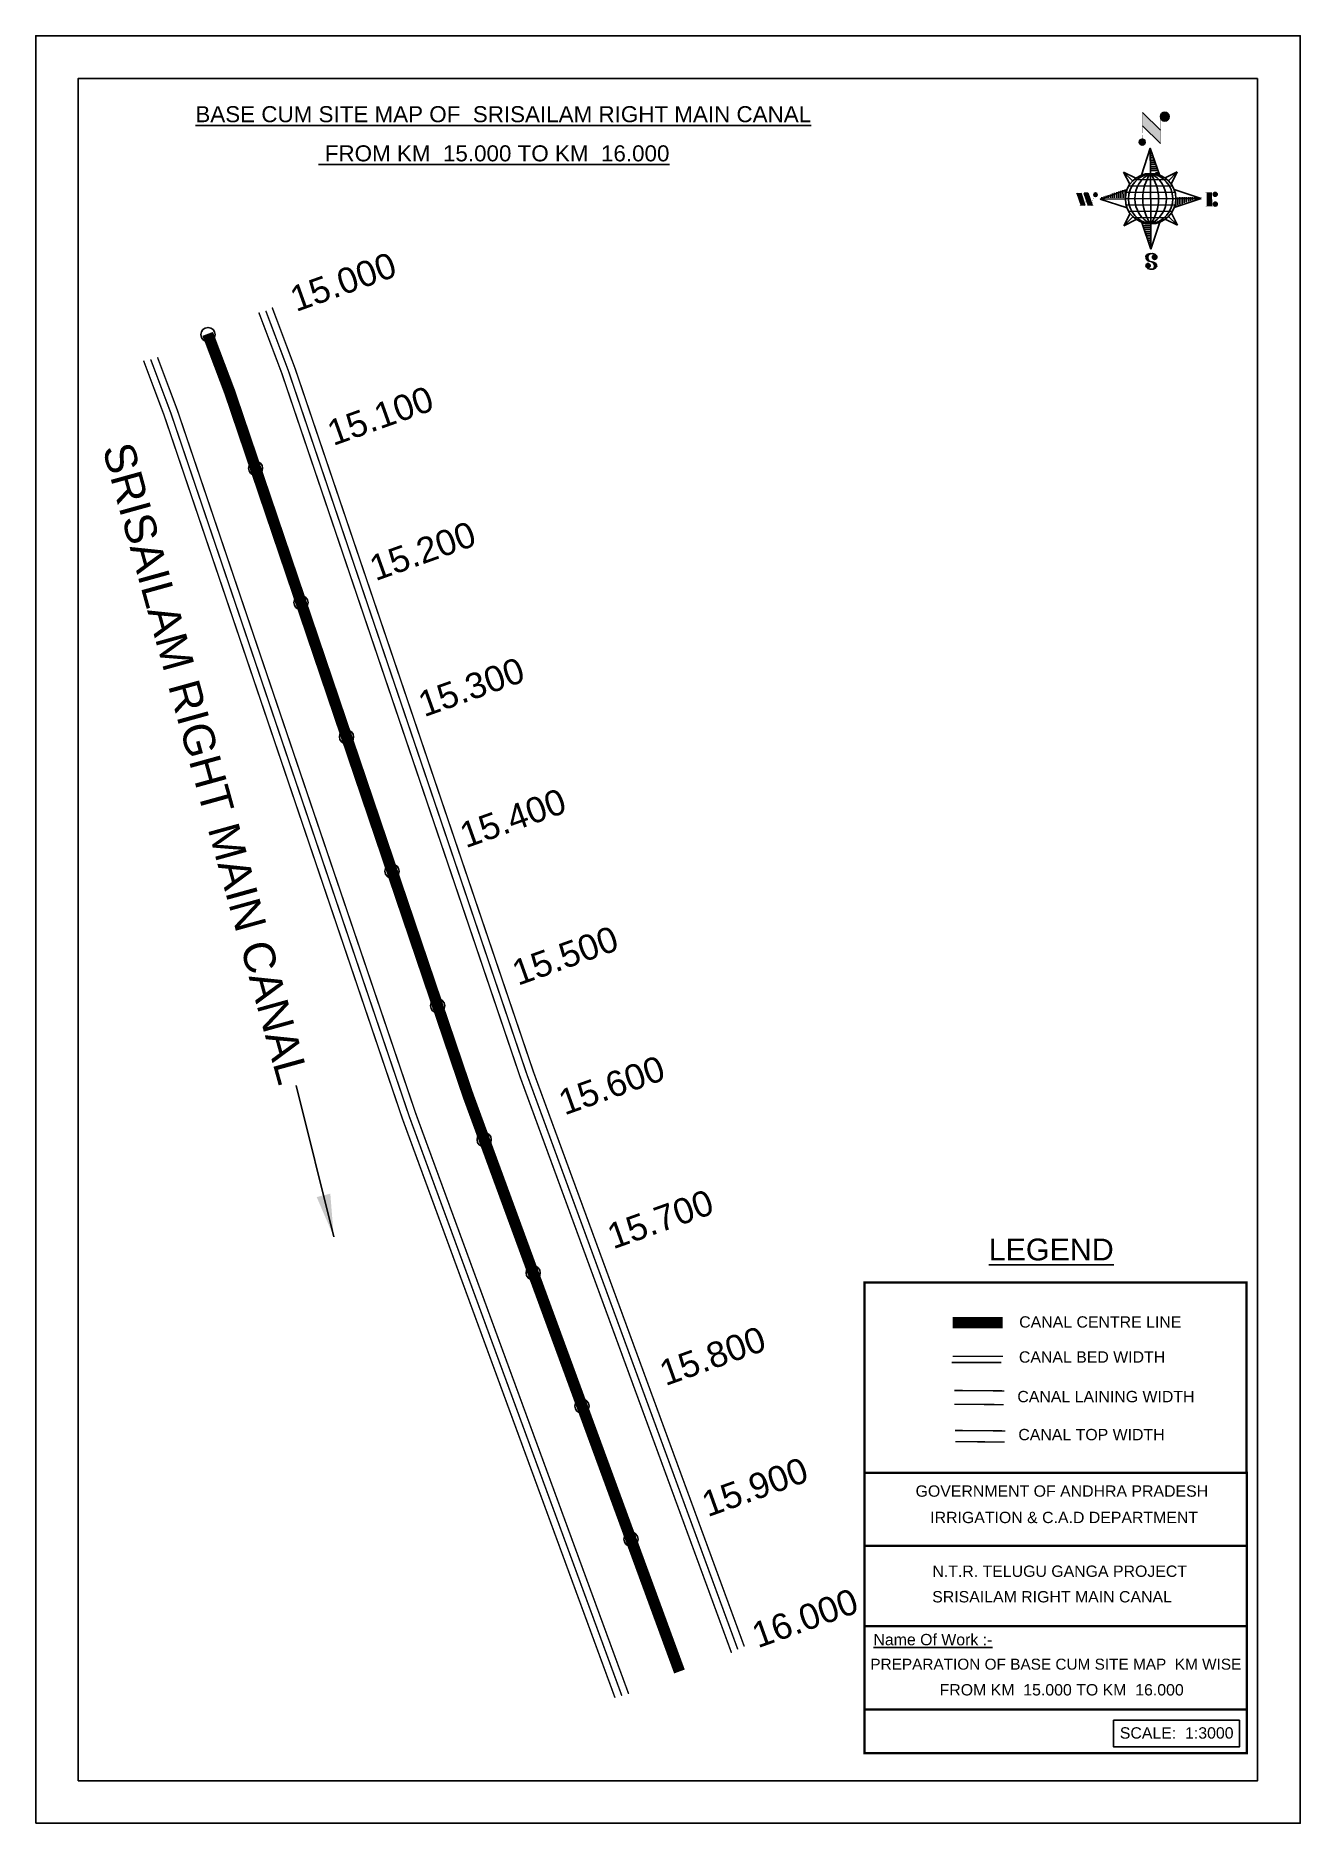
# Model space of a CAD drawing. Header units: inches. Extents: x 307056 to 307947, y 1749945 to 1751205.
import ezdxf

# ---------------------------------------------------------------- set-up
doc = ezdxf.new("R2010")
doc.units = ezdxf.units.IN
doc.header["$MEASUREMENT"] = 0
doc.header["$PDMODE"] = 32
doc.header["$PDSIZE"] = 10
for name, color, linetype in [('AQUADUCT', 1, 'Continuous'), ('bed with', 5, 'Continuous'), ('bord', 1, 'Continuous'), ('CHAINAGE', 7, 'Continuous'), ('FRAME 025', 7, 'Continuous'), ('lining', 4, 'Continuous'), ('TEXT', 7, 'Continuous'), ('top of bund', 1, 'Continuous'), ('V', 6, 'Continuous')]:
    doc.layers.add(name, color=color, linetype=linetype)
doc.styles.get("Standard").update_dxf_attribs({"font": 'arial.ttf'})
doc.dimstyles.get("Standard").update_dxf_attribs({"dimtxt": 0.18, "dimasz": 0.18, "dimexe": 0.18, "dimexo": 0.0625, "dimgap": 0.09, "dimtad": 0, "dimtih": 1, "dimtoh": 1, "dimdec": 4, "dimzin": 0, "dimdsep": 46, "dimtxsty": 'Standard', "dimcen": 0.09, "dimadec": 0, "dimazin": 0, "dimtfac": 1, "dimtdec": 4, "dimtofl": 0, "dimtmove": 0, "dimatfit": 3, "dimfxl": 0, "dimtolj": 1, "dimtzin": 0, "dimarcsym": 0})
pattern_1 = [(267.297113149, (-8720374.938, 50637915.138), (10.5367255337, -0.497431438), [])]
pattern_2 = [(357.297113149, (-8720374.938, 50637915.138), (0.497431438, 10.5367255337), [])]

# ---------------------------------------------------------------- blocks, each defined once
blk = doc.blocks.new('*X5')
at = {"color": 0, "linetype": 'Continuous'}
for p, q in [((6321.6, 240.5), (6322.3, 241.2)), ((6321.6, 240.3), (6322.3, 241)), ((6321.6, 240.1), (6322.3, 240.8)), ((6321.6, 239.9), (6322.4, 240.7)), ((6321.6, 239.8), (6322.4, 240.6)), ((6321.6, 239.6), (6322.5, 240.5)), ((6321.6, 239.4), (6322.5, 240.3)), ((6321.6, 239.2), (6322.6, 240.2)), ((6321.7, 239.1), (6322.6, 240.1)), ((6321.8, 240.8), (6322.4, 241.4)), ((6321.8, 239), (6322.7, 240)), ((6321.8, 239), (6322.8, 239.9)), ((6321.9, 238.9), (6322.9, 239.8)), ((6322, 238.8), (6323, 239.7)), ((6322.1, 241.3), (6322.4, 241.6)), ((6322.1, 238.7), (6323.1, 239.6)), ((6322.2, 238.6), (6323.1, 239.6)), ((6322.3, 238.5), (6323.2, 239.5)), ((6322.4, 238.5), (6323.3, 239.4)), ((6322.5, 238.4), (6323.4, 239.3)), ((6322.7, 238.4), (6323.6, 239.3)), ((6322.8, 238.3), (6323.7, 239.2)), ((6322.9, 238.3), (6323.8, 239.1)), ((6323.1, 238.2), (6323.9, 239.1)), ((6323.2, 238.2), (6324, 239)), ((6323.3, 238.2), (6324.2, 239)), ((6323.5, 238.1), (6324.3, 238.9)), ((6323.7, 238.1), (6324.4, 238.9)), ((6323.8, 238.1), (6324.6, 238.8)), ((6324.1, 238.2), (6324.7, 238.8)), ((6324.3, 238.3), (6324.9, 238.8)), ((6324.6, 238.3), (6325.1, 238.8)), ((6324.8, 238.4), (6325.2, 238.8)), ((6325.1, 238.5), (6325.4, 238.8)), ((6325.4, 238.6), (6325.6, 238.8))]:
    blk.add_line(p, q, dxfattribs=at)
blk = doc.blocks.new('*X4')
at = {"color": 0, "linetype": 'Continuous'}
for p, q in [((6324.4, 240.3), (6324.5, 240.4)), ((6324.6, 240.3), (6324.8, 240.5)), ((6324.7, 240.2), (6325, 240.5)), ((6324.8, 240.2), (6325.2, 240.6)), ((6325, 240.1), (6325.5, 240.6)), ((6325.1, 240.1), (6325.6, 240.6)), ((6325.2, 240), (6325.8, 240.6)), ((6325.3, 240), (6326, 240.6)), ((6325.4, 239.9), (6326.1, 240.6)), ((6325.5, 239.8), (6326.2, 240.5)), ((6325.6, 239.8), (6326.3, 240.5)), ((6325.7, 239.7), (6326.5, 240.4)), ((6325.9, 239.6), (6326.6, 240.3)), ((6326, 239.5), (6326.7, 240.3)), ((6326, 239.4), (6326.8, 240.2)), ((6326.1, 239.3), (6327, 240.2)), ((6326.2, 239.3), (6327.1, 240.1)), ((6326.3, 239.2), (6327.1, 240)), ((6326.4, 239.1), (6327.2, 239.9)), ((6326.5, 239), (6327.3, 239.8)), ((6326.5, 238.9), (6327.4, 239.7)), ((6326.6, 238.8), (6327.5, 239.6)), ((6326.7, 238.7), (6327.5, 239.5)), ((6326.8, 238.6), (6327.6, 239.4)), ((6326.8, 238.5), (6327.7, 239.3)), ((6326.8, 236.5), (6327.4, 237)), ((6326.9, 238.3), (6327.8, 239.2)), ((6326.9, 238.2), (6327.9, 239.1)), ((6326.9, 236.8), (6327.6, 237.4)), ((6327, 238.1), (6327.8, 239)), ((6327, 237.9), (6327.8, 238.8)), ((6327, 237.8), (6327.8, 238.6)), ((6327, 237.6), (6327.8, 238.4)), ((6327, 237.4), (6327.8, 238.2)), ((6327, 237.3), (6327.8, 238)), ((6327, 237.1), (6327.8, 237.9))]:
    blk.add_line(p, q, dxfattribs=at)
blk = doc.blocks.new('H')
at = {"layer": 'bord', "extrusion": (0.000427885, 0.004792, 0.999988)}
h = blk.add_hatch(dxfattribs=at)
h.set_pattern_fill('LINE', color=8, scale=84.387686, angle=-2.70289, style=0)
h.set_pattern_definition(pattern_2)
h.paths.add_polyline_path([(-492.5, 785.6, -0.090992), (-448, 775.2), (-486.5, 912)])
h = blk.add_hatch(dxfattribs=at)
h.set_pattern_fill('LINE', color=8, scale=84.387686, angle=-92.70289, style=0)
h.set_pattern_definition(pattern_1)
h.paths.add_polyline_path([(-624.9, 665.1, -0.090992), (-614.5, 709.6), (-751.3, 671.1)])
h = blk.add_hatch(dxfattribs=at)
h.set_pattern_fill('LINE', color=8, scale=84.387686, angle=-92.70289, style=0)
h.set_pattern_definition(pattern_1)
h.paths.add_polyline_path([(-245.6, 647.2), (-372, 653.2, -0.090992), (-382.4, 608.7)])
h = blk.add_hatch(dxfattribs=at)
h.set_pattern_fill('LINE', color=8, scale=84.387686, angle=-2.70289, style=0)
h.set_pattern_definition(pattern_2)
h.paths.add_polyline_path([(-504.4, 532.7, -0.090992), (-548.9, 543.1), (-510.4, 406.3)])
for p, q in [((-516.2, 1087.1, -1217.1), (-431.5, 994, -1216.7)), ((-519.4, 1020.4, -1216.8), (-434.7, 927.3, -1216.4)), ((-538.3, 773.7, -1215.6), (-487, 906.2, -1216.3)), ((-487, 906.2, -1216.3), (-493, 779.8, -1215.7)), ((-487, 906.2, -1216.3), (-448.5, 769.4, -1215.7)), ((-626.7, 793.8, -1215.7), (-566.8, 760.2, -1215.6)), ((-626.7, 793.8, -1215.7), (-584.1, 747, -1215.5)), ((-598.9, 731, -1215.4), (-626.7, 793.8, -1215.7)), ((-421.3, 753.3, -1215.6), (-358.5, 781.1, -1215.7)), ((-358.5, 781.1, -1215.7), (-405.3, 738.5, -1215.5)), ((-358.5, 781.1, -1215.7), (-392.1, 721.2, -1215.4)), ((-864.7, 700.9, -1215.1), (-846.9, 637.7, -1214.9)), ((-846.9, 700.1, -1215.1), (-829.1, 636.9, -1214.9)), ((-829.1, 699.2, -1215.2), (-811.3, 636, -1214.9)), ((-829.1, 699.2, -1215.2), (-811.3, 698.4, -1215.2)), ((-811.3, 698.4, -1215.2), (-793.5, 635.2, -1214.9)), ((-751.8, 665.3, -1215), (-615, 703.8, -1215.3)), ((-751.8, 665.3, -1215), (-625.4, 659.3, -1215)), ((-619.3, 614, -1214.8), (-751.8, 665.3, -1215)), ((-246.1, 641.4, -1215.1), (-382.9, 602.9, -1214.9)), ((-378.6, 692.6, -1215.3), (-246.1, 641.4, -1215.1)), ((-372.5, 647.4, -1215.1), (-246.1, 641.4, -1215.1)), ((-213.5, 669.3, -1215.3), (-216.7, 600.8, -1214.9)), ((-197.2, 599.9, -1214.9), (-193.9, 668.4, -1215.3)), ((-639.4, 525.6, -1214.4), (-605.8, 585.5, -1214.7)), ((-639.4, 525.6, -1214.4), (-592.6, 568.1, -1214.6)), ((-576.6, 553.3, -1214.6), (-639.4, 525.6, -1214.4)), ((-510.9, 400.5, -1213.9), (-549.4, 537.2, -1214.5)), ((-371.2, 512.9, -1214.5), (-431.1, 546.5, -1214.6)), ((-371.2, 512.9, -1214.5), (-413.8, 559.7, -1214.7)), ((-399, 575.7, -1214.7), (-371.2, 512.9, -1214.5)), ((-459.6, 533, -1214.5), (-510.9, 400.5, -1213.9)), ((-504.9, 526.9, -1214.5), (-510.9, 400.5, -1213.9))]:
    blk.add_line(p, q, dxfattribs=at)
at = {"layer": 'bord', "color": 8, "linetype": 'ByBlock', "extrusion": (0.000427885, 0.004792, 0.999988)}
for p, q in [((-386.5, 711.4, -1215.4), (-605.5, 721.7, -1215.4)), ((-410.8, 744.2, -1215.5), (-578.1, 752.1, -1215.5)), ((-493, 779.8, -1215.7), (-504.9, 526.9, -1214.5)), ((-372.5, 647.4, -1215.1), (-625.4, 659.3, -1215)), ((-378, 615.9, -1214.9), (-622.9, 627.5, -1214.9)), ((-375, 679.2, -1215.3), (-619.9, 690.7, -1215.2)), ((-392.4, 584.9, -1214.8), (-611.4, 595.3, -1214.7)), ((-419.8, 554.6, -1214.6), (-587.1, 562.5, -1214.6))]:
    blk.add_line(p, q, dxfattribs=at)
at = {"layer": 'bord', "extrusion": (0.000427885, 0.004792, 0.999988), "elevation": -1212.1}
for points in [[(-522, 959.6, 1.61, 1.61, 0), (-515.7, 1092.9, 1.61, 1.61, 0)], [(-434.2, 933.1, 1.61, 1.61, 0), (-427.9, 1066.5, 1.61, 1.61, 0)], [(-870.1, 707, 0.642, 0.642, 0), (-846.4, 705.9, 0.642, 0.642, 0)], [(-828.6, 642.7, 0.642, 0.642, 0), (-855.2, 643.9, 0.642, 0.642, 0)], [(-828.6, 642.7, 0.642, 0.642, 0), (-821, 678, 0.642, 0.642, 0)], [(-810.8, 641.8, 0.642, 0.642, 0), (-784.1, 640.6, 0.642, 0.642, 0)], [(-793, 641, 0.642, 0.642, 0), (-781.6, 693.9, 0.642, 0.642, 0)], [(-222.7, 675.6, 0.706, 0.706, 0), (-173.8, 673.3, 0.706, 0.706, 0)], [(-177.1, 604.8, 0.706, 0.706, 0), (-226, 607.1, 0.706, 0.706, 0)]]:
    blk.add_lwpolyline(points, format="xyseb", dxfattribs=at)
for points in [[(-413.7, 1073.1, 22.3, 22.3, 1), (-397.6, 1057.7, 22.3, 22.3, 1)], [(-530.3, 949.5, 14.8, 14.8, 1), (-519.6, 939.3, 14.8, 14.8, 1)], [(-775.9, 696.6, 8.9, 8.9, 1), (-769.5, 690.4, 8.9, 8.9, 1)], [(-177.8, 666.9, 9.79, 9.79, 1), (-170.8, 660.1, 9.79, 9.79, 1)], [(-180.1, 618, 9.79, 9.79, 1), (-173.1, 611.2, 9.79, 9.79, 1)], [(-489.8, 361.7, 11.1, 11.1, 1), (-498.1, 369.1, 11.1, 11.1, 1)], [(-525.2, 321.6, 11.1, 11.1, 1), (-533.4, 328.9, 11.1, 11.1, 1)]]:
    blk.add_lwpolyline(points, format="xyseb", close=True, dxfattribs=at)
at = {"layer": 'bord', "extrusion": (0.000427885, 0.004792, 0.999988), "const_width": 0.706, "elevation": -1212.1}
blk.add_lwpolyline([(-194.8, 644.8), (-185, 644.4)], dxfattribs=at)
at = {"layer": 'bord', "extrusion": (0.000427885, 0.004792, 0.999988), "elevation": -1212.1}
for points in [[(-537, 317.4), (-530.7, 310.5), (-519.8, 306.8), (-504.9, 306.9), (-493.9, 310), (-486.3, 317.7), (-486.5, 325.8), (-490.6, 333.3), (-493.5, 336.2), (-502.8, 340.9), (-522.5, 347.3), (-530.4, 351.6), (-533.7, 354.6), (-537.4, 362.6), (-537, 373.4), (-530, 380.7), (-520, 384.1), (-503.5, 384.2), (-492.5, 379.9), (-487.1, 373.3)], [(-522.5, 347.6), (-526.2, 353.8), (-527.8, 360.6), (-527.9, 370.6), (-525.9, 375.5), (-521.3, 381.2), (-514.5, 384.4)], [(-504.9, 306.9), (-499, 312.4), (-497, 319.4), (-497.5, 326.5), (-501.2, 335.4), (-509.2, 343.2)]]:
    blk.add_lwpolyline(points, dxfattribs=at)
at = {"layer": 'bord', "extrusion": (0.000427885, 0.004792, 0.999988)}
for centre, radius in [((-405.6, 1065.4, -1212.1), 22.3), ((-525, 944.4, -1212.1), 14.8), ((-498.4, 659.1, -1212.1), 126.6), ((-772.7, 693.5, -1212.1), 8.9), ((-174.3, 663.5, -1212.1), 9.79), ((-176.6, 614.6, -1212.1), 9.79), ((-494, 365.4, -1212.1), 11.1), ((-529.3, 325.2, -1212.1), 11.1)]:
    blk.add_circle(centre, radius, dxfattribs=at)
at = {"layer": 'bord', "color": 8, "linetype": 'ByBlock', "extrusion": (0.000427885, 0.004792, 0.999988)}
for centre, radius, start, end in [((-481.5, 658.3, -1212.1), 127.7, 94.92536, 259.66906), ((-436.8, 656.2, -1212.1), 140.8, 113.28644, 241.30798), ((-315.9, 650.5, -1212.1), 222.3, 142.58916, 212.00526), ((-560.1, 662.1, -1212.1), 140.8, 293.28644, 61.30798), ((-681, 667.8, -1212.1), 222.3, 322.58916, 32.00526), ((-515.4, 659.9, -1212.1), 127.7, 274.92536, 79.66906)]:
    blk.add_arc(centre, radius, start, end, dxfattribs=at)
at = {"layer": 'bord', "extrusion": (0.000427885, 0.004792, 0.999988)}
for points in [[(-515.7, 1092.9, -1212.1), (-431, 999.8, -1212.1), (-518.9, 1026.2, -1212.1), (-434.2, 933.1, -1212.1)], [(-864.1, 706.7, -1212.1), (-846.4, 705.9, -1212.1), (-846.3, 643.5, -1212.1), (-828.6, 642.7, -1212.1)], [(-828.6, 705, -1212.1), (-810.8, 704.2, -1212.1), (-810.8, 641.8, -1212.1), (-793, 641, -1212.1)], [(-193.4, 674.2, -1212.1), (-196.6, 605.7, -1212.1), (-213, 675.1, -1212.1), (-216.2, 606.7, -1212.1)]]:
    blk.add_solid(points, dxfattribs=at)
at = {"layer": 'bord', "extrusion": (0.000427885, 0.004792, 0.999988), "xscale": 7.977342409717546, "yscale": 7.977342408231451, "zscale": 7.977342408476333, "rotation": 138.0840426661453}
for name, p in [('*X4', (38300.5, -31929.4, -1212.1)), ('*X5', (38314.4, -31950.9, -1212.1))]:
    blk.add_blockref(name, p, dxfattribs=at)

msp = doc.modelspace()

# ---------------------------------------------------------------- linework, layer by layer
at = {"linetype": 'ByBlock'}
for points in [[(307055.5, 1749945.4), (307055.5, 1751205.4), (307946.5, 1751205.4), (307946.5, 1749945.4)], [(307916.5, 1751175.4), (307916.5, 1749975.4), (307085.5, 1749975.4), (307085.5, 1751175.4)]]:
    msp.add_lwpolyline(points, close=True, dxfattribs=at)
at = {"color": 3}
for p in [(307176.9, 1750994.8), (307210.4, 1750900.6), (307242.4, 1750805.9), (307274.5, 1750711.2), (307306.6, 1750616.5), (307338.7, 1750521.7), (307371.5, 1750427.3), (307406, 1750333.4), (307440.4, 1750239.5), (307474.9, 1750145.7)]:
    msp.add_point(p, dxfattribs=at)
at = {"layer": 'bed with', "const_width": 1}
for points in [[(307212.7, 1751010.4), (307228.9, 1750967.5), (307396.9, 1750471.3), (307545.8, 1750065.5)], [(307141.3, 1750978.8), (307155.4, 1750941.2), (307323.4, 1750445.4), (307473.3, 1750036.6)], [(307735.9, 1750270.2), (307733.9, 1750270.2), (307701.1, 1750270.2), (307700.8, 1750270.2)], [(307737, 1750274.6), (307733.9, 1750274.6), (307701.7, 1750274.6)]]:
    msp.add_lwpolyline(points, dxfattribs=at)
at = {"layer": 'FRAME 025', "lineweight": -3, "const_width": 1.64}
for points in [[(307639.5, 1750326.7), (307908.6, 1750326.7), (307908.6, 1750192.4), (307639.5, 1750192.4)], [(307639.5, 1750192.4), (307909, 1750192.4), (307909, 1749994.9), (307639.5, 1749994.9)]]:
    msp.add_lwpolyline(points, close=True, dxfattribs=at)
for points in [[(307639.5, 1750141.1), (307909, 1750141.1)], [(307639.5, 1750084.3), (307909, 1750084.3)], [(307639.5, 1750025.6), (307909, 1750025.6)]]:
    msp.add_lwpolyline(points, dxfattribs=at)
at = {"layer": 'lining', "const_width": 1}
for points in [[(307217.6, 1751011.6), (307233.6, 1750969.1), (307401.7, 1750473), (307550.2, 1750068)], [(307136.5, 1750977.3), (307150.7, 1750939.5), (307318.7, 1750443.7), (307468.5, 1750035.3)], [(307702.7, 1750240.8), (307729.6, 1750240.6), (307737.6, 1750240.5)], [(307702.8, 1750250.5), (307727.5, 1750250.3), (307738.1, 1750250.2)]]:
    msp.add_lwpolyline(points, dxfattribs=at)
at = {"layer": 'top of bund', "const_width": 1}
for points in [[(307222.1, 1751013.9), (307238.3, 1750970.8), (307406.4, 1750474.6), (307554.8, 1750070)], [(307131.5, 1750976.4), (307146, 1750937.8), (307313.9, 1750442), (307463.7, 1750033.9)], [(307703.3, 1750222.3), (307727.9, 1750222.1), (307738.7, 1750222)], [(307738.3, 1750214.2), (307730.4, 1750214.2), (307703.4, 1750214.5)]]:
    msp.add_lwpolyline(points, dxfattribs=at)
at = {"layer": 'V', "color": 6, "const_width": 8}
for points in [[(307176.7, 1750995.3), (307192.2, 1750954.3), (307360.2, 1750458.3), (307509.1, 1750052.4)], [(307736.9, 1750298.2), (307734.3, 1750298.2), (307701.7, 1750298.2)], [(307701.7, 1750298.2), (307736.9, 1750298.2)]]:
    msp.add_lwpolyline(points, dxfattribs=at)
at = {"layer": 'V', "color": 0}
msp.add_lwpolyline([(307815, 1750018), (307903.7, 1750018), (307903.7, 1749999.3), (307815, 1749999.3)], close=True, dxfattribs=at)

# ---------------------------------------------------------------- block references
at = {"layer": 'AQUADUCT', "color": 1, "xscale": 0.1408039184319789, "yscale": 0.1408039184752852, "zscale": 0.1408039184379445, "rotation": 3.078330572322649}
msp.add_blockref('H', (307916.2, 1751002.5, 170.9), dxfattribs=at)

# ---------------------------------------------------------------- texts
at = {"layer": 'CHAINAGE'}
for s, p in [('15.000', (307238.9, 1751010.6)), ('15.100', (307265.1, 1750916.2)), ('15.200', (307294.9, 1750820.9)), ('15.300', (307329.2, 1750725)), ('15.400', (307358.5, 1750632.6)), ('15.500', (307395.3, 1750535.7)), ('15.600', (307428.1, 1750444.3)), ('15.700', (307462.4, 1750349.9)), ('15.800', (307499.2, 1750253.5)), ('15.900', (307529, 1750161.1)), ('16.000', (307564.3, 1750068.7))]:
    msp.add_text(s, height=18, rotation=19.6843, dxfattribs=at).set_placement(p)
at = {"layer": 'CHAINAGE', "color": 1}
msp.add_text('SRISAILAM RIGHT MAIN CANAL', height=22.124, rotation=285.4816, dxfattribs=at).set_placement((307102.3, 1750914.7))
at = {"layer": 'CHAINAGE', "color": 0}
for s, height, p in [('%%ULEGEND', 15.34, (307727, 1750342.2)), ('CANAL CENTRE LINE', 8, (307748.5, 1750294.8)), ('CANAL BED WIDTH', 8, (307748.3, 1750270.1)), ('CANAL LAINING WIDTH', 8, (307747.2, 1750242.2)), ('CANAL TOP WIDTH', 8, (307747.9, 1750215.4)), ('GOVERNMENT OF ANDHRA PRADESH ', 8, (307675.5, 1750175.6)), ('IRRIGATION & C.A.D DEPARTMENT', 8, (307685.8, 1750157)), ('N.T.R. TELUGU GANGA PROJECT', 8, (307687.3, 1750119.1)), ('SRISAILAM RIGHT MAIN CANAL', 8, (307687.2, 1750101.1)), ('%%UName Of Work :-', 8, (307645.8, 1750070.9)), ('PREPARATION OF BASE CUM SITE MAP  KM WISE', 7.743, (307643.6, 1750053.7)), (' FROM KM  15.000 TO KM  16.000', 8, (307689.3, 1750035.5)), ('SCALE:  1:3000', 8, (307819.4, 1750005.1))]:
    msp.add_text(s, height=height, dxfattribs=at).set_placement(p)
at = {"layer": 'TEXT', "color": 0}
for s, p in [('%%UBASE CUM SITE MAP OF  SRISAILAM RIGHT MAIN CANAL', (307168, 1751144.5)), ('%%U FROM KM  15.000 TO KM  16.000', (307254.8, 1751116.9))]:
    msp.add_text(s, height=11.294, dxfattribs=at).set_placement(p)

# ---------------------------------------------------------------- leaders
at = {"layer": 'CHAINAGE', "color": 1}
msp.add_leader([(307265.5, 1750358.9), (307239.1, 1750465.5)], dimstyle='Standard', override={"dimasz": 30, "dimgap": 0.09, "dimtad": 0}, dxfattribs=at)

doc.saveas('drawing.dxf')
